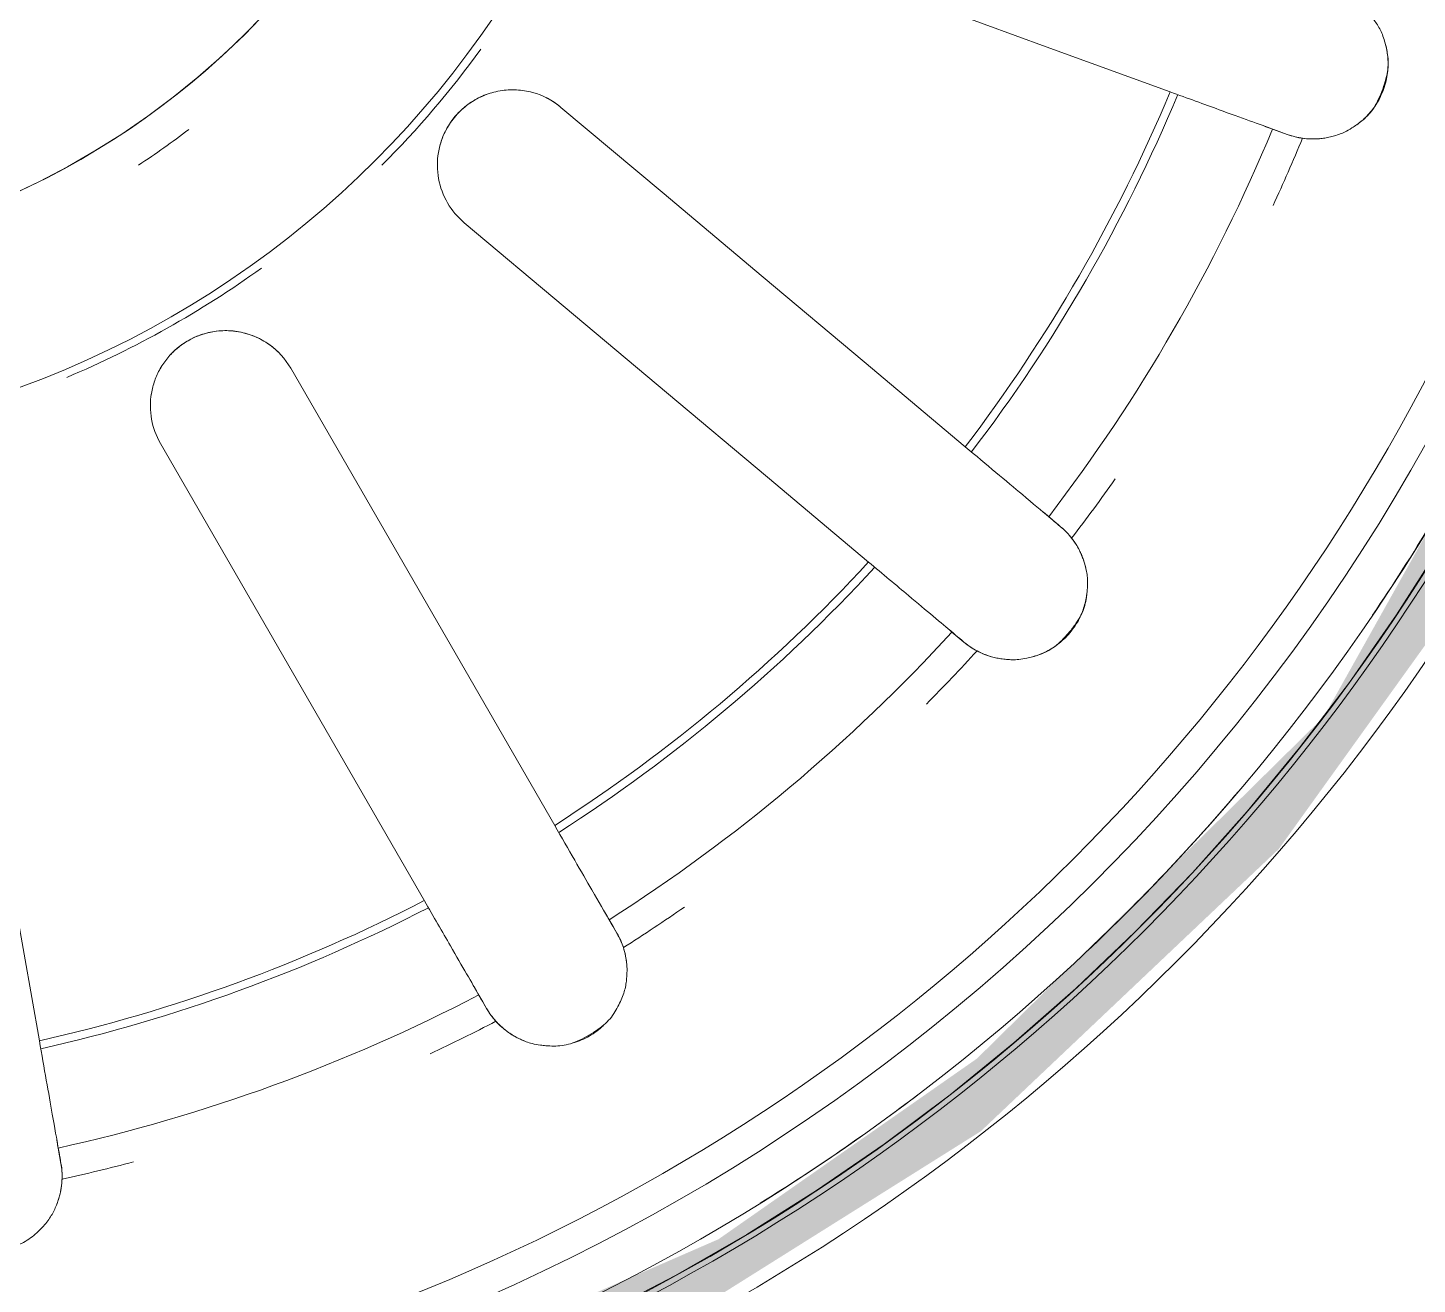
# Model space of a CAD drawing. Header units: millimetres. Extents: x -11245 to 9283, y -22520 to -3800.
# Drawn here: x -7529.81 to -7502.12, y -15003.85 to -14978.81 of the extents above; entities that cross this region are included whole.
import ezdxf

# ---------------------------------------------------------------- set-up
doc = ezdxf.new("R2010")
doc.units = ezdxf.units.MM
for name, color, linetype, lineweight in [('A-FLOR-PATT', 8, 'Continuous', 25), ('A-GENM', 13, 'Continuous', 9), ('G-IMPT', 8, 'Continuous', 9)]:
    doc.layers.add(name, color=color, linetype=linetype, lineweight=lineweight)

# ---------------------------------------------------------------- blocks, each defined once
blk = doc.blocks.new('CRT_MGN_COZ_Fogão a lenha completo - CRT_MGN_COZ_Fogão a lenha completo-5005769-PAGINAÇÃO DE PISO TÉRREO')
at = {"layer": 'G-IMPT', "flags": 128}
for points in [[(2900.523, -92.971), (2899.141, -92.087), (2897.796, -91.148), (2896.49, -90.157), (2895.225, -89.114), (2894.002, -88.021), (2892.824, -86.881), (2891.692, -85.694), (2890.609, -84.463), (2889.575, -83.189), (2888.594, -81.876), (2887.666, -80.524), (2886.793, -79.136), (2885.975, -77.714), (2885.216, -76.26)], [(2911.164, -69.569), (2910.71, -69.13), (2910.274, -68.672), (2909.857, -68.198), (2909.459, -67.707), (2909.08, -67.201), (2908.723, -66.68), (2908.386, -66.145), (2908.071, -65.597), (2907.779, -65.037), (2907.508, -64.466)], [(2890.653, -65.037), (2893.242, -64.581), (2895.832, -64.124), (2898.422, -63.667), (2901.012, -63.211)], [(2888.21, -65.468), (2888.362, -65.441), (2888.514, -65.414)], [(2902.555, -67.451), (2900.278, -68.766), (2898, -70.081), (2895.723, -71.396), (2893.445, -72.711)], [(2894.945, -75.309), (2897.223, -73.994), (2899.5, -72.679), (2901.778, -71.364), (2904.055, -70.049)], [(2906.956, -73.506), (2905.266, -75.52), (2903.575, -77.535), (2901.885, -79.55), (2900.194, -81.564)], [(2891.565, -73.796), (2891.431, -73.874), (2891.297, -73.951)], [(2902.492, -83.492), (2904.183, -81.478), (2905.873, -79.463), (2907.564, -77.449), (2909.254, -75.434)], [(2892.797, -76.549), (2892.931, -76.472), (2893.065, -76.394)], [(2913.162, -77.69), (2912.263, -80.162), (2911.363, -82.633), (2910.464, -85.104), (2909.564, -87.575)], [(2898.799, -83.227), (2898.699, -83.346), (2898.6, -83.464)], [(2900.898, -85.393), (2900.997, -85.274), (2901.097, -85.156)], [(2908.822, -89.616), (2908.769, -89.761), (2908.716, -89.906)]]:
    blk.add_lwpolyline(points, dxfattribs=at)
at = {"layer": 'G-IMPT'}
for radius, start, end in [(58.454, 90, 270), (57.5, 90, 270), (41, 90, 270), (15.8, 90, 270), (57.5, 180, 0), (56.5, 180, 0), (42, 180, 270), (41.108, 180, 0), (41, 180, 270), (40.608, 180, 0), (39.099, 180, 0), (19.418, 180, 0), (32.216, 192.6687, 207.3313), (32.054, 192.6822, 207.3178), (34.845, 192.4126, 194.8187), (34.223, 192.5121, 207.4879), (19.579, 202.7883, 215.8359), (16.5, 213.1179, 217.3674), (39.72, 193.7788, 250.7143), (19.579, 225.0832, 233.9837), (34.845, 205.1811, 207.5874), (32.054, 212.6822, 227.3178), (32.216, 212.6687, 227.3313), (34.223, 212.5121, 227.4879), (34.845, 212.4126, 214.8187), (40.608, 211.8139, 217.2414), (34.845, 225.1811, 227.5874), (32.216, 232.6687, 247.3313), (32.054, 232.6822, 247.3178), (34.223, 232.5121, 247.4879), (34.845, 232.4126, 234.8187), (40.608, 223.4483, 229.6552), (34.845, 245.1811, 247.5874), (40.608, 235.8621, 242.069)]:
    blk.add_arc((2921.925, -58), radius, start, end, dxfattribs=at)
for points, knots in [([(2887.689, -62.514), (2887.559, -62.535), (2887.372, -62.596), (2887.161, -62.711), (2887.043, -62.792), (2886.959, -62.863), (2886.876, -62.941), (2886.795, -63.026), (2886.711, -63.132), (2886.646, -63.247), (2886.58, -63.38), (2886.523, -63.513), (2886.475, -63.673), (2886.451, -63.841), (2886.458, -64.034), (2886.486, -64.25), (2886.534, -64.463), (2886.594, -64.646), (2886.673, -64.795), (2886.773, -64.929), (2886.882, -65.043), (2886.987, -65.144), (2887.088, -65.227), (2887.194, -65.292), (2887.3, -65.344), (2887.405, -65.39), (2887.508, -65.428), (2887.646, -65.463), (2887.884, -65.499), (2888.081, -65.492), (2888.21, -65.468)], [-1, -1, -1, -1, -0.888889, -0.833333, -0.805556, -0.777778, -0.75, -0.722222, -0.694444, -0.659722, -0.638889, -0.611111, -0.583333, -0.555556, -0.527778, -0.5, -0.472222, -0.444444, -0.416667, -0.388889, -0.361111, -0.333333, -0.305556, -0.277778, -0.25, -0.222222, -0.194444, -0.166667, -0.111111, 0, 0, 0, 0]), ([(2890.653, -65.037), (2890.104, -65.134), (2889.26, -65.283), (2888.688, -65.384), (2888.514, -65.414)], [-1, -1, -1, -1, -0.4, 0, 0, 0, 0]), ([(2887.39, -65.383), (2887.419, -65.394), (2887.475, -65.415), (2887.589, -65.449), (2887.731, -65.478), (2887.841, -65.488), (2887.895, -65.49)], [-0.1666667, -0.1666667, -0.1666667, -0.1666667, -0.1388889, -0.1111111, -0.0555556, 0, 0, 0, 0]), ([(2904.055, -70.049), (2904.249, -69.937), (2904.482, -69.722), (2904.673, -69.383), (2904.744, -69.182), (2904.783, -69.021), (2904.805, -68.856), (2904.807, -68.695), (2904.791, -68.529), (2904.758, -68.364), (2904.708, -68.209), (2904.639, -68.058), (2904.552, -67.912), (2904.435, -67.755), (2904.268, -67.592), (2904.051, -67.439), (2903.811, -67.331), (2903.472, -67.24), (2903.03, -67.246), (2902.711, -67.362), (2902.555, -67.451)], [-1, -1, -1, -1, -0.861111, -0.791667, -0.756944, -0.722222, -0.6875, -0.652778, -0.618056, -0.583333, -0.548611, -0.513889, -0.479167, -0.444444, -0.388889, -0.333333, -0.277778, -0.222222, -0.111111, 0, 0, 0, 0]), ([(2904.363, -69.814), (2904.408, -69.769), (2904.494, -69.671), (2904.604, -69.51), (2904.691, -69.335), (2904.777, -69.088), (2904.829, -68.716), (2904.746, -68.23), (2904.477, -67.763), (2904.131, -67.476), (2903.811, -67.33), (2903.557, -67.264), (2903.297, -67.243), (2903.124, -67.259), (2903.039, -67.274)], [-0.9166667, -0.9166667, -0.9166667, -0.9166667, -0.875, -0.8333333, -0.7916667, -0.75, -0.6666667, -0.5555556, -0.4444444, -0.3333333, -0.2777778, -0.2222222, -0.1666667, -0.1111111, -0.1111111, -0.1111111, -0.1111111]), ([(2891.565, -73.796), (2891.794, -73.664), (2892.362, -73.336), (2893.123, -72.897), (2893.445, -72.711)], [-1, -1, -1, -1, -0.4, 0, 0, 0, 0]), ([(2909.254, -75.434), (2909.398, -75.263), (2909.543, -74.982), (2909.607, -74.597), (2909.605, -74.384), (2909.586, -74.219), (2909.55, -74.057), (2909.498, -73.905), (2909.426, -73.754), (2909.337, -73.61), (2909.238, -73.482), (2909.121, -73.364), (2908.99, -73.256), (2908.826, -73.148), (2908.614, -73.052), (2908.357, -72.983), (2908.095, -72.964), (2907.745, -72.994), (2907.332, -73.151), (2907.071, -73.369), (2906.956, -73.506)], [-1, -1, -1, -1, -0.861111, -0.791667, -0.756944, -0.722222, -0.6875, -0.652778, -0.618056, -0.583333, -0.548611, -0.513889, -0.479167, -0.444444, -0.388889, -0.333333, -0.277778, -0.222222, -0.111111, 0, 0, 0, 0]), ([(2909.518, -73.966), (2909.459, -73.8), (2909.281, -73.489), (2908.868, -73.142), (2908.445, -72.99), (2908.095, -72.962), (2907.92, -72.979), (2907.835, -72.994)], [-0.6666667, -0.6666667, -0.6666667, -0.6666667, -0.5555556, -0.4444444, -0.3333333, -0.2777778, -0.2222222, -0.2222222, -0.2222222, -0.2222222]), ([(2891.297, -73.951), (2891.183, -74.015), (2891.028, -74.136), (2890.868, -74.317), (2890.786, -74.433), (2890.731, -74.528), (2890.68, -74.63), (2890.632, -74.739), (2890.59, -74.866), (2890.568, -74.997), (2890.552, -75.144), (2890.544, -75.289), (2890.553, -75.456), (2890.588, -75.621), (2890.661, -75.801), (2890.761, -75.994), (2890.879, -76.177), (2890.998, -76.329), (2891.123, -76.442), (2891.263, -76.533), (2891.404, -76.604), (2891.537, -76.663), (2891.661, -76.706), (2891.783, -76.731), (2891.9, -76.744), (2892.014, -76.751), (2892.124, -76.751), (2892.266, -76.737), (2892.502, -76.69), (2892.684, -76.616), (2892.797, -76.549)], [-1, -1, -1, -1, -0.888889, -0.833333, -0.805556, -0.777778, -0.75, -0.722222, -0.694444, -0.659722, -0.638889, -0.611111, -0.583333, -0.555556, -0.527778, -0.5, -0.472222, -0.444444, -0.416667, -0.388889, -0.361111, -0.333333, -0.305556, -0.277778, -0.25, -0.222222, -0.194444, -0.166667, -0.111111, 0, 0, 0, 0]), ([(2891.042, -74.137), (2891.002, -74.173), (2890.924, -74.251), (2890.834, -74.364), (2890.769, -74.463), (2890.724, -74.541), (2890.683, -74.625), (2890.657, -74.685), (2890.645, -74.716)], [-1, -1, -1, -1, -0.9444444, -0.8888889, -0.8611111, -0.8333333, -0.8055556, -0.7777778, -0.7777778, -0.7777778, -0.7777778]), ([(2894.945, -75.309), (2894.463, -75.587), (2893.72, -76.016), (2893.218, -76.306), (2893.065, -76.394)], [-1, -1, -1, -1, -0.4, 0, 0, 0, 0]), ([(2898.799, -83.227), (2898.969, -83.025), (2899.39, -82.522), (2899.955, -81.849), (2900.194, -81.564)], [-1, -1, -1, -1, -0.4, 0, 0, 0, 0]), ([(2898.6, -83.464), (2898.515, -83.564), (2898.41, -83.731), (2898.322, -83.955), (2898.284, -84.092), (2898.265, -84.201), (2898.252, -84.314), (2898.244, -84.432), (2898.248, -84.567), (2898.272, -84.697), (2898.308, -84.841), (2898.349, -84.979), (2898.415, -85.133), (2898.505, -85.276), (2898.634, -85.42), (2898.795, -85.568), (2898.968, -85.7), (2899.132, -85.802), (2899.288, -85.865), (2899.451, -85.903), (2899.607, -85.921), (2899.753, -85.93), (2899.884, -85.929), (2900.007, -85.911), (2900.122, -85.883), (2900.231, -85.85), (2900.335, -85.813), (2900.463, -85.751), (2900.669, -85.626), (2900.815, -85.494), (2900.898, -85.393)], [-1, -1, -1, -1, -0.888889, -0.833333, -0.805556, -0.777778, -0.75, -0.722222, -0.694444, -0.659722, -0.638889, -0.611111, -0.583333, -0.555556, -0.527778, -0.5, -0.472222, -0.444444, -0.416667, -0.388889, -0.361111, -0.333333, -0.305556, -0.277778, -0.25, -0.222222, -0.194444, -0.166667, -0.111111, 0, 0, 0, 0]), ([(2902.492, -83.492), (2902.134, -83.919), (2901.583, -84.576), (2901.21, -85.02), (2901.097, -85.156)], [-1, -1, -1, -1, -0.4, 0, 0, 0, 0]), ([(2900.031, -85.902), (2900.063, -85.896), (2900.127, -85.881), (2900.216, -85.855), (2900.301, -85.824), (2900.41, -85.777), (2900.538, -85.708), (2900.628, -85.645), (2900.671, -85.612)], [-0.2222222, -0.2222222, -0.2222222, -0.2222222, -0.1944444, -0.1666667, -0.1388889, -0.1111111, -0.0555556, 0, 0, 0, 0]), ([(2908.822, -89.616), (2908.912, -89.367), (2909.136, -88.75), (2909.437, -87.925), (2909.564, -87.575)], [-1, -1, -1, -1, -0.4, 0, 0, 0, 0]), ([(2908.716, -89.906), (2908.67, -90.029), (2908.628, -90.222), (2908.623, -90.462), (2908.634, -90.604), (2908.653, -90.713), (2908.68, -90.824), (2908.713, -90.937), (2908.762, -91.062), (2908.83, -91.177), (2908.912, -91.3), (2908.999, -91.416), (2909.113, -91.538), (2909.246, -91.642), (2909.417, -91.732), (2909.618, -91.816), (2909.826, -91.881), (2910.015, -91.921), (2910.184, -91.927), (2910.349, -91.907), (2910.503, -91.87), (2910.643, -91.829), (2910.766, -91.783), (2910.875, -91.724), (2910.973, -91.658), (2911.065, -91.59), (2911.149, -91.52), (2911.249, -91.418), (2911.399, -91.23), (2911.491, -91.056), (2911.535, -90.932)], [-1, -1, -1, -1, -0.888889, -0.833333, -0.805556, -0.777778, -0.75, -0.722222, -0.694444, -0.659722, -0.638889, -0.611111, -0.583333, -0.555556, -0.527778, -0.5, -0.472222, -0.444444, -0.416667, -0.388889, -0.361111, -0.333333, -0.305556, -0.277778, -0.25, -0.222222, -0.194444, -0.166667, -0.111111, 0, 0, 0, 0])]:
    blk.add_open_spline(points, degree=3, knots=knots, dxfattribs=at)
for points in [[(2887.895, -65.49), (2887.942, -65.492), (2888.042, -65.491), (2888.152, -65.478), (2888.21, -65.468)], [(2888.21, -65.468), (2888.349, -65.444), (2888.503, -65.416), (2888.672, -65.387)], [(2891.703, -73.716), (2891.555, -73.802), (2891.419, -73.88), (2891.297, -73.951)], [(2891.297, -73.951), (2891.247, -73.98), (2891.154, -74.042), (2891.077, -74.105), (2891.042, -74.137)], [(2909.254, -75.434), (2909.337, -75.335), (2909.407, -75.226), (2909.462, -75.108)], [(2890.612, -75.687), (2890.628, -75.738), (2890.665, -75.841), (2890.744, -76.001), (2890.843, -76.15), (2890.914, -76.234), (2890.95, -76.273)], [(2892.797, -76.549), (2892.919, -76.479), (2893.055, -76.4), (2893.203, -76.315)], [(2892.177, -76.744), (2892.236, -76.739), (2892.351, -76.722), (2892.458, -76.694), (2892.509, -76.677)], [(2892.509, -76.677), (2892.553, -76.663), (2892.647, -76.628), (2892.747, -76.578), (2892.797, -76.549)], [(2898.901, -83.105), (2898.791, -83.236), (2898.69, -83.356), (2898.6, -83.464)], [(2898.6, -83.464), (2898.562, -83.509), (2898.496, -83.599), (2898.445, -83.685), (2898.423, -83.726)], [(2898.423, -83.726), (2898.398, -83.774), (2898.352, -83.873), (2898.315, -83.984), (2898.3, -84.04)], [(2898.305, -84.834), (2898.316, -84.874), (2898.342, -84.955), (2898.395, -85.079), (2898.463, -85.206), (2898.546, -85.33), (2898.652, -85.457), (2898.782, -85.58), (2898.925, -85.686), (2899.068, -85.768), (2899.205, -85.829), (2899.342, -85.874), (2899.473, -85.905), (2899.558, -85.917), (2899.599, -85.921)], [(2900.898, -85.393), (2900.989, -85.285), (2901.09, -85.164), (2901.199, -85.033)], [(2900.671, -85.612), (2900.708, -85.583), (2900.784, -85.518), (2900.86, -85.437), (2900.898, -85.393)], [(2908.876, -89.466), (2908.818, -89.626), (2908.764, -89.774), (2908.716, -89.906)], [(2908.716, -89.906), (2908.696, -89.961), (2908.664, -90.068), (2908.646, -90.166), (2908.64, -90.213)], [(2908.64, -90.213), (2908.632, -90.266), (2908.623, -90.376), (2908.626, -90.492), (2908.631, -90.55)], [(2908.907, -91.295), (2908.931, -91.328), (2908.984, -91.395), (2909.076, -91.494), (2909.183, -91.59), (2909.304, -91.678), (2909.446, -91.761), (2909.61, -91.832), (2909.782, -91.883), (2909.944, -91.911), (2910.093, -91.921), (2910.237, -91.917), (2910.371, -91.901), (2910.455, -91.883), (2910.495, -91.873)]]:
    blk.add_open_spline(points, degree=3, dxfattribs=at)
blk = doc.blocks.new('CRT_MGN_COZ_Fogão a lenha completo - CRT_MGN_COZ_Fogão a lenha completo-V26-PAGINAÇÃO DE PISO TÉRREO')
at = {"layer": 'G-IMPT', "flags": 128}
for points in [[(2900.523, -92.971), (2899.141, -92.087), (2897.796, -91.148), (2896.49, -90.157), (2895.225, -89.114), (2894.002, -88.021), (2892.824, -86.881), (2891.692, -85.694), (2890.609, -84.463), (2889.575, -83.189), (2888.594, -81.876), (2887.666, -80.524), (2886.793, -79.136), (2885.975, -77.714), (2885.216, -76.26)], [(2911.164, -69.569), (2910.71, -69.13), (2910.274, -68.672), (2909.857, -68.198), (2909.459, -67.707), (2909.08, -67.201), (2908.723, -66.68), (2908.386, -66.145), (2908.071, -65.597), (2907.779, -65.037), (2907.508, -64.466)], [(2890.653, -65.037), (2893.242, -64.581), (2895.832, -64.124), (2898.422, -63.667), (2901.012, -63.211)], [(2888.21, -65.468), (2888.362, -65.441), (2888.514, -65.414)], [(2902.555, -67.451), (2900.278, -68.766), (2898, -70.081), (2895.723, -71.396), (2893.445, -72.711)], [(2894.945, -75.309), (2897.223, -73.994), (2899.5, -72.679), (2901.778, -71.364), (2904.055, -70.049)], [(2906.956, -73.506), (2905.266, -75.52), (2903.575, -77.535), (2901.885, -79.55), (2900.194, -81.564)], [(2891.565, -73.796), (2891.431, -73.874), (2891.297, -73.951)], [(2902.492, -83.492), (2904.183, -81.478), (2905.873, -79.463), (2907.564, -77.449), (2909.254, -75.434)], [(2892.797, -76.549), (2892.931, -76.472), (2893.065, -76.394)], [(2913.162, -77.69), (2912.263, -80.162), (2911.363, -82.633), (2910.464, -85.104), (2909.564, -87.575)], [(2898.799, -83.227), (2898.699, -83.346), (2898.6, -83.464)], [(2900.898, -85.393), (2900.997, -85.274), (2901.097, -85.156)], [(2908.822, -89.616), (2908.769, -89.761), (2908.716, -89.906)]]:
    blk.add_lwpolyline(points, dxfattribs=at)
at = {"layer": 'G-IMPT'}
for radius, start, end in [(58.454, 90, 270), (57.5, 90, 270), (41, 90, 270), (15.8, 90, 270), (57.5, 180, 0), (56.5, 180, 0), (42, 180, 270), (41.108, 180, 0), (41, 180, 270), (40.608, 180, 0), (39.099, 180, 0), (19.418, 180, 0), (32.216, 192.6687, 207.3313), (32.054, 192.6822, 207.3178), (34.845, 192.4126, 194.8187), (34.223, 192.5121, 207.4879), (19.579, 202.7883, 215.8359), (16.5, 213.1179, 217.3674), (39.72, 193.7788, 250.7143), (19.579, 225.0832, 233.9837), (34.845, 205.1811, 207.5874), (32.054, 212.6822, 227.3178), (32.216, 212.6687, 227.3313), (34.223, 212.5121, 227.4879), (34.845, 212.4126, 214.8187), (40.608, 211.8139, 217.2414), (34.845, 225.1811, 227.5874), (32.216, 232.6687, 247.3313), (32.054, 232.6822, 247.3178), (34.223, 232.5121, 247.4879), (34.845, 232.4126, 234.8187), (40.608, 223.4483, 229.6552), (34.845, 245.1811, 247.5874), (40.608, 235.8621, 242.069)]:
    blk.add_arc((2921.925, -58), radius, start, end, dxfattribs=at)
for points, knots in [([(2887.689, -62.514), (2887.559, -62.535), (2887.372, -62.596), (2887.161, -62.711), (2887.043, -62.792), (2886.959, -62.863), (2886.876, -62.941), (2886.795, -63.026), (2886.711, -63.132), (2886.646, -63.247), (2886.58, -63.38), (2886.523, -63.513), (2886.475, -63.673), (2886.451, -63.841), (2886.458, -64.034), (2886.486, -64.25), (2886.534, -64.463), (2886.594, -64.646), (2886.673, -64.795), (2886.773, -64.929), (2886.882, -65.043), (2886.987, -65.144), (2887.088, -65.227), (2887.194, -65.292), (2887.3, -65.344), (2887.405, -65.39), (2887.508, -65.428), (2887.646, -65.463), (2887.884, -65.499), (2888.081, -65.492), (2888.21, -65.468)], [-1, -1, -1, -1, -0.888889, -0.833333, -0.805556, -0.777778, -0.75, -0.722222, -0.694444, -0.659722, -0.638889, -0.611111, -0.583333, -0.555556, -0.527778, -0.5, -0.472222, -0.444444, -0.416667, -0.388889, -0.361111, -0.333333, -0.305556, -0.277778, -0.25, -0.222222, -0.194444, -0.166667, -0.111111, 0, 0, 0, 0]), ([(2890.653, -65.037), (2890.104, -65.134), (2889.26, -65.283), (2888.688, -65.384), (2888.514, -65.414)], [-1, -1, -1, -1, -0.4, 0, 0, 0, 0]), ([(2887.39, -65.383), (2887.419, -65.394), (2887.475, -65.415), (2887.589, -65.449), (2887.731, -65.478), (2887.841, -65.488), (2887.895, -65.49)], [-0.1666667, -0.1666667, -0.1666667, -0.1666667, -0.1388889, -0.1111111, -0.0555556, 0, 0, 0, 0]), ([(2904.055, -70.049), (2904.249, -69.937), (2904.482, -69.722), (2904.673, -69.383), (2904.744, -69.182), (2904.783, -69.021), (2904.805, -68.856), (2904.807, -68.695), (2904.791, -68.529), (2904.758, -68.364), (2904.708, -68.209), (2904.639, -68.058), (2904.552, -67.912), (2904.435, -67.755), (2904.268, -67.592), (2904.051, -67.439), (2903.811, -67.331), (2903.472, -67.24), (2903.03, -67.246), (2902.711, -67.362), (2902.555, -67.451)], [-1, -1, -1, -1, -0.861111, -0.791667, -0.756944, -0.722222, -0.6875, -0.652778, -0.618056, -0.583333, -0.548611, -0.513889, -0.479167, -0.444444, -0.388889, -0.333333, -0.277778, -0.222222, -0.111111, 0, 0, 0, 0]), ([(2904.363, -69.814), (2904.408, -69.769), (2904.494, -69.671), (2904.604, -69.51), (2904.691, -69.335), (2904.777, -69.088), (2904.829, -68.716), (2904.746, -68.23), (2904.477, -67.763), (2904.131, -67.476), (2903.811, -67.33), (2903.557, -67.264), (2903.297, -67.243), (2903.124, -67.259), (2903.039, -67.274)], [-0.9166667, -0.9166667, -0.9166667, -0.9166667, -0.875, -0.8333333, -0.7916667, -0.75, -0.6666667, -0.5555556, -0.4444444, -0.3333333, -0.2777778, -0.2222222, -0.1666667, -0.1111111, -0.1111111, -0.1111111, -0.1111111]), ([(2891.565, -73.796), (2891.794, -73.664), (2892.362, -73.336), (2893.123, -72.897), (2893.445, -72.711)], [-1, -1, -1, -1, -0.4, 0, 0, 0, 0]), ([(2909.254, -75.434), (2909.398, -75.263), (2909.543, -74.982), (2909.607, -74.597), (2909.605, -74.384), (2909.586, -74.219), (2909.55, -74.057), (2909.498, -73.905), (2909.426, -73.754), (2909.337, -73.61), (2909.238, -73.482), (2909.121, -73.364), (2908.99, -73.256), (2908.826, -73.148), (2908.614, -73.052), (2908.357, -72.983), (2908.095, -72.964), (2907.745, -72.994), (2907.332, -73.151), (2907.071, -73.369), (2906.956, -73.506)], [-1, -1, -1, -1, -0.861111, -0.791667, -0.756944, -0.722222, -0.6875, -0.652778, -0.618056, -0.583333, -0.548611, -0.513889, -0.479167, -0.444444, -0.388889, -0.333333, -0.277778, -0.222222, -0.111111, 0, 0, 0, 0]), ([(2909.518, -73.966), (2909.459, -73.8), (2909.281, -73.489), (2908.868, -73.142), (2908.445, -72.99), (2908.095, -72.962), (2907.92, -72.979), (2907.835, -72.994)], [-0.6666667, -0.6666667, -0.6666667, -0.6666667, -0.5555556, -0.4444444, -0.3333333, -0.2777778, -0.2222222, -0.2222222, -0.2222222, -0.2222222]), ([(2891.297, -73.951), (2891.183, -74.015), (2891.028, -74.136), (2890.868, -74.317), (2890.786, -74.433), (2890.731, -74.528), (2890.68, -74.63), (2890.632, -74.739), (2890.59, -74.866), (2890.568, -74.997), (2890.552, -75.144), (2890.544, -75.289), (2890.553, -75.456), (2890.588, -75.621), (2890.661, -75.801), (2890.761, -75.994), (2890.879, -76.177), (2890.998, -76.329), (2891.123, -76.442), (2891.263, -76.533), (2891.404, -76.604), (2891.537, -76.663), (2891.661, -76.706), (2891.783, -76.731), (2891.9, -76.744), (2892.014, -76.751), (2892.124, -76.751), (2892.266, -76.737), (2892.502, -76.69), (2892.684, -76.616), (2892.797, -76.549)], [-1, -1, -1, -1, -0.888889, -0.833333, -0.805556, -0.777778, -0.75, -0.722222, -0.694444, -0.659722, -0.638889, -0.611111, -0.583333, -0.555556, -0.527778, -0.5, -0.472222, -0.444444, -0.416667, -0.388889, -0.361111, -0.333333, -0.305556, -0.277778, -0.25, -0.222222, -0.194444, -0.166667, -0.111111, 0, 0, 0, 0]), ([(2891.042, -74.137), (2891.002, -74.173), (2890.924, -74.251), (2890.834, -74.364), (2890.769, -74.463), (2890.724, -74.541), (2890.683, -74.625), (2890.657, -74.685), (2890.645, -74.716)], [-1, -1, -1, -1, -0.9444444, -0.8888889, -0.8611111, -0.8333333, -0.8055556, -0.7777778, -0.7777778, -0.7777778, -0.7777778]), ([(2894.945, -75.309), (2894.463, -75.587), (2893.72, -76.016), (2893.218, -76.306), (2893.065, -76.394)], [-1, -1, -1, -1, -0.4, 0, 0, 0, 0]), ([(2898.799, -83.227), (2898.969, -83.025), (2899.39, -82.522), (2899.955, -81.849), (2900.194, -81.564)], [-1, -1, -1, -1, -0.4, 0, 0, 0, 0]), ([(2898.6, -83.464), (2898.515, -83.564), (2898.41, -83.731), (2898.322, -83.955), (2898.284, -84.092), (2898.265, -84.201), (2898.252, -84.314), (2898.244, -84.432), (2898.248, -84.567), (2898.272, -84.697), (2898.308, -84.841), (2898.349, -84.979), (2898.415, -85.133), (2898.505, -85.276), (2898.634, -85.42), (2898.795, -85.568), (2898.968, -85.7), (2899.132, -85.802), (2899.288, -85.865), (2899.451, -85.903), (2899.607, -85.921), (2899.753, -85.93), (2899.884, -85.929), (2900.007, -85.911), (2900.122, -85.883), (2900.231, -85.85), (2900.335, -85.813), (2900.463, -85.751), (2900.669, -85.626), (2900.815, -85.494), (2900.898, -85.393)], [-1, -1, -1, -1, -0.888889, -0.833333, -0.805556, -0.777778, -0.75, -0.722222, -0.694444, -0.659722, -0.638889, -0.611111, -0.583333, -0.555556, -0.527778, -0.5, -0.472222, -0.444444, -0.416667, -0.388889, -0.361111, -0.333333, -0.305556, -0.277778, -0.25, -0.222222, -0.194444, -0.166667, -0.111111, 0, 0, 0, 0]), ([(2902.492, -83.492), (2902.134, -83.919), (2901.583, -84.576), (2901.21, -85.02), (2901.097, -85.156)], [-1, -1, -1, -1, -0.4, 0, 0, 0, 0]), ([(2900.031, -85.902), (2900.063, -85.896), (2900.127, -85.881), (2900.216, -85.855), (2900.301, -85.824), (2900.41, -85.777), (2900.538, -85.708), (2900.628, -85.645), (2900.671, -85.612)], [-0.2222222, -0.2222222, -0.2222222, -0.2222222, -0.1944444, -0.1666667, -0.1388889, -0.1111111, -0.0555556, 0, 0, 0, 0]), ([(2908.822, -89.616), (2908.912, -89.367), (2909.136, -88.75), (2909.437, -87.925), (2909.564, -87.575)], [-1, -1, -1, -1, -0.4, 0, 0, 0, 0]), ([(2908.716, -89.906), (2908.67, -90.029), (2908.628, -90.222), (2908.623, -90.462), (2908.634, -90.604), (2908.653, -90.713), (2908.68, -90.824), (2908.713, -90.937), (2908.762, -91.062), (2908.83, -91.177), (2908.912, -91.3), (2908.999, -91.416), (2909.113, -91.538), (2909.246, -91.642), (2909.417, -91.732), (2909.618, -91.816), (2909.826, -91.881), (2910.015, -91.921), (2910.184, -91.927), (2910.349, -91.907), (2910.503, -91.87), (2910.643, -91.829), (2910.766, -91.783), (2910.875, -91.724), (2910.973, -91.658), (2911.065, -91.59), (2911.149, -91.52), (2911.249, -91.418), (2911.399, -91.23), (2911.491, -91.056), (2911.535, -90.932)], [-1, -1, -1, -1, -0.888889, -0.833333, -0.805556, -0.777778, -0.75, -0.722222, -0.694444, -0.659722, -0.638889, -0.611111, -0.583333, -0.555556, -0.527778, -0.5, -0.472222, -0.444444, -0.416667, -0.388889, -0.361111, -0.333333, -0.305556, -0.277778, -0.25, -0.222222, -0.194444, -0.166667, -0.111111, 0, 0, 0, 0])]:
    blk.add_open_spline(points, degree=3, knots=knots, dxfattribs=at)
for points in [[(2887.895, -65.49), (2887.942, -65.492), (2888.042, -65.491), (2888.152, -65.478), (2888.21, -65.468)], [(2888.21, -65.468), (2888.349, -65.444), (2888.503, -65.416), (2888.672, -65.387)], [(2891.703, -73.716), (2891.555, -73.802), (2891.419, -73.88), (2891.297, -73.951)], [(2891.297, -73.951), (2891.247, -73.98), (2891.154, -74.042), (2891.077, -74.105), (2891.042, -74.137)], [(2909.254, -75.434), (2909.337, -75.335), (2909.407, -75.226), (2909.462, -75.108)], [(2890.612, -75.687), (2890.628, -75.738), (2890.665, -75.841), (2890.744, -76.001), (2890.843, -76.15), (2890.914, -76.234), (2890.95, -76.273)], [(2892.797, -76.549), (2892.919, -76.479), (2893.055, -76.4), (2893.203, -76.315)], [(2892.177, -76.744), (2892.236, -76.739), (2892.351, -76.722), (2892.458, -76.694), (2892.509, -76.677)], [(2892.509, -76.677), (2892.553, -76.663), (2892.647, -76.628), (2892.747, -76.578), (2892.797, -76.549)], [(2898.901, -83.105), (2898.791, -83.236), (2898.69, -83.356), (2898.6, -83.464)], [(2898.6, -83.464), (2898.562, -83.509), (2898.496, -83.599), (2898.445, -83.685), (2898.423, -83.726)], [(2898.423, -83.726), (2898.398, -83.774), (2898.352, -83.873), (2898.315, -83.984), (2898.3, -84.04)], [(2898.305, -84.834), (2898.316, -84.874), (2898.342, -84.955), (2898.395, -85.079), (2898.463, -85.206), (2898.546, -85.33), (2898.652, -85.457), (2898.782, -85.58), (2898.925, -85.686), (2899.068, -85.768), (2899.205, -85.829), (2899.342, -85.874), (2899.473, -85.905), (2899.558, -85.917), (2899.599, -85.921)], [(2900.898, -85.393), (2900.989, -85.285), (2901.09, -85.164), (2901.199, -85.033)], [(2900.671, -85.612), (2900.708, -85.583), (2900.784, -85.518), (2900.86, -85.437), (2900.898, -85.393)], [(2908.876, -89.466), (2908.818, -89.626), (2908.764, -89.774), (2908.716, -89.906)], [(2908.716, -89.906), (2908.696, -89.961), (2908.664, -90.068), (2908.646, -90.166), (2908.64, -90.213)], [(2908.64, -90.213), (2908.632, -90.266), (2908.623, -90.376), (2908.626, -90.492), (2908.631, -90.55)], [(2908.907, -91.295), (2908.931, -91.328), (2908.984, -91.395), (2909.076, -91.494), (2909.183, -91.59), (2909.304, -91.678), (2909.446, -91.761), (2909.61, -91.832), (2909.782, -91.883), (2909.944, -91.911), (2910.093, -91.921), (2910.237, -91.917), (2910.371, -91.901), (2910.455, -91.883), (2910.495, -91.873)]]:
    blk.add_open_spline(points, degree=3, dxfattribs=at)

msp = doc.modelspace()

# ---------------------------------------------------------------- hatches: boundary and pattern name
at = {"layer": 'A-FLOR-PATT', "lineweight": 9}
h = msp.add_hatch(dxfattribs=at)
h.set_pattern_fill('FP_1', color=9, style=0, pattern_type=2)
h.set_pattern_definition([(0, (0, 0), (609.6, 152.4), [25.146, -432.054, 25.146, -432.054, -2438.4]), (0, (0, 0), (609.6, 152.4), [-914.4, 25.146, -889.254, 25.146, -432.054, -1066.8]), (0, (0, 0), (609.6, 152.4), [-2286, 25.146, -279.654, 25.146, -736.854]), (120, (228.6, 76.2), (-436.7823, 451.7291), [25.146, -432.054, 25.146, -432.054, -2438.4]), (120, (228.6, 76.2), (-436.7823, 451.7291), [-914.4, 25.146, -889.254, 25.146, -432.054, -1066.8]), (120, (228.6, 76.2), (-436.7823, 451.7291), [-2286, 25.146, -279.654, 25.146, -736.854]), (240, (304.8, 381), (-172.8177, -604.1291), [25.146, -432.054, 25.146, -432.054, -2438.4]), (240, (304.8, 381), (-172.8177, -604.1291), [-914.4, 25.146, -889.254, 25.146, -432.054, -1066.8]), (240, (304.8, 381), (-172.8177, -604.1291), [-2286, 25.146, -279.654, 25.146, -736.854])])
h.paths.add_polyline_path([(-7253.156, -5639.186), (-7250.914, -5640.48), (-7252.12, -5639.615)])
h.paths.add_polyline_path([(-7254.62, -5635.651), (-7253.95, -5638.151), (-7254.084, -5636.945), (-7254.45, -5636.062)])
h.paths.add_polyline_path([(-7944.62, -19319.651), (-7944.62, -17819.651), (-7954.62, -17819.651), (-7954.62, -17359.651), (-7944.62, -17359.651), (-7944.62, -17039.651), (-7954.62, -17039.651), (-7954.62, -16739.651), (-7944.62, -16739.651), (-7944.62, -16439.651), (-7964.62, -16439.651), (-7964.62, -16039.651), (-7944.62, -16039.651), (-7944.62, -16034.651), (-7964.62, -16034.651), (-7964.62, -15634.651), (-7944.62, -15634.651), (-7944.62, -15589.651), (-7964.62, -15589.651), (-7964.62, -15189.651), (-7944.62, -15189.651), (-7944.62, -15184.651), (-7964.62, -15184.651), (-7964.62, -14784.651), (-7944.62, -14784.651), (-7944.62, -14739.651), (-7964.62, -14739.651), (-7964.62, -14339.651), (-7944.62, -14339.651), (-7944.62, -14334.651), (-7964.62, -14334.651), (-7964.62, -13934.651), (-7944.62, -13934.651), (-7944.62, -13889.651), (-7244.62, -13889.651), (-7244.62, -13088.651), (-7254.62, -13088.651), (-7254.62, -12988.651), (-7244.62, -12988.651), (-7244.62, -8790.651), (-7254.62, -8790.651), (-7254.62, -8690.651), (-7244.62, -8690.651), (-7244.62, -8139.651), (-7254.62, -8139.651), (-7253.95, -5539.651), (-7244.62, -5539.651), (-7244.62, -5299.651), (-6663.62, -5299.651), (-6663.62, -5289.651), (-6563.62, -5289.651), (-6563.62, -5299.651), (-3065.62, -5299.291), (-3065.62, -5289.651), (-2965.62, -5289.651), (-2965.62, -5299.651), (-2524.62, -5299.651), (-2524.62, -3999.651), (-2584.62, -3999.651), (-2584.62, -3939.651), (-7042.12, -3939.651), (-7042.12, -3859.651), (-2584.62, -3859.651), (-2584.62, -3799.651), (-7044.62, -3799.651), (-7044.62, -3999.651), (-7244.62, -3999.651), (-7244.62, -3799.651), (-11044.62, -3799.651), (-11044.62, -3999.651), (-11244.62, -3999.651), (-11244.62, -7934.651), (-11044.62, -7934.651), (-11044.62, -8134.651), (-11244.62, -8134.651), (-11244.62, -11579.651), (-11044.62, -11579.651), (-11044.62, -11779.651), (-11244.62, -11779.651), (-11244.62, -15224.651), (-11044.62, -15224.651), (-11044.62, -15424.651), (-11244.62, -15424.651), (-11244.62, -19119.651), (-11044.62, -19119.651), (-11044.62, -19319.651)])
h.paths.add_polyline_path([(-7504.62, -15607.726), (-7490.696, -15606.479), (-7477.378, -15602.945), (-7466.256, -15598.006), (-7455.502, -15591.067), (-7446.37, -15582.947), (-7438.697, -15573.749), (-7431.713, -15561.904), (-7427.342, -15550.895), (-7424.393, -15537.501), (-7424.486, -15531.805), (-7425.973, -15541.09), (-7429.275, -15553.452), (-7434.39, -15564.922), (-7440.362, -15574.336), (-7449.62, -15584.744), (-7459.509, -15592.725), (-7470.234, -15598.897), (-7480.561, -15602.997), (-7493.322, -15605.885), (-7504.62, -15607.637)])
h.paths.add_polyline_path([(-7684.62, -15607.226), (-7688.516, -15607.215), (-7689.699, -15606.86)])
h.paths.add_polyline_path([(-7684.62, -15607.726), (-7684.62, -15606.479), (-7697.291, -15605.71), (-7710.012, -15602.563), (-7723.009, -15596.847), (-7732.231, -15590.984), (-7741.896, -15582.529), (-7750.15, -15572.538), (-7756.792, -15561.112), (-7760.865, -15550.88), (-7763.788, -15537.95), (-7765.531, -15528.983), (-7764.374, -15540.65), (-7760.894, -15553.82), (-7755.901, -15565.09), (-7749.439, -15575.239), (-7740.489, -15585.302), (-7730.389, -15593.487), (-7719.658, -15599.697), (-7709.341, -15603.849), (-7697.291, -15606.729), (-7686.878, -15607.637)])
h.paths.add_polyline_path([(-7502.363, -15607.637), (-7504.62, -15607.226), (-7501.738, -15607.476)])
h.paths.add_polyline_path([(-7459.654, -15594.023), (-7459.509, -15593.178), (-7459.509, -15593.905)])
h.paths.add_polyline_path([(-7449.68, -15586.16), (-7449.62, -15585.26), (-7449.62, -15586.093)])
h.paths.add_polyline_path([(-7434.002, -15566.274), (-7434.184, -15565.335), (-7433.592, -15565.335)])
h.paths.add_polyline_path([(-7426.721, -15548.695), (-7427.25, -15548.236), (-7426.639, -15548.236)])
h.paths.add_polyline_path([(-7764.735, -15532.076), (-7765.37, -15528.1), (-7765.12, -15526.726), (-7764.753, -15531.817)])
h.paths.add_polyline_path([(-7536.62, -15466.18), (-7525.879, -15465.184), (-7515.504, -15462.232), (-7505.848, -15457.424), (-7497.24, -15450.924), (-7489.163, -15441.771), (-7484.294, -15433.781), (-7479.95, -15421.82), (-7478.415, -15413.119), (-7478.415, -15402.332), (-7481.001, -15389.929), (-7485.225, -15379.999), (-7491.017, -15371.242), (-7486.922, -15377.508), (-7483.935, -15383.747), (-7481.001, -15392.79), (-7479.586, -15403.117), (-7479.767, -15407.414), (-7479.763, -15410.939), (-7481.082, -15418.973), (-7483.126, -15423.722), (-7487.089, -15433.781), (-7488.583, -15435.469), (-7489.973, -15438.706), (-7496.455, -15446.186), (-7502.868, -15451.017), (-7516.071, -15459.007), (-7520.566, -15460.002), (-7531.407, -15461.985), (-7531.578, -15462.652), (-7552.234, -15460.052), (-7558.273, -15458.54), (-7565.086, -15455.326), (-7567.392, -15453.058), (-7578.777, -15444.239), (-7585.351, -15435.469), (-7589.939, -15426.136), (-7591.127, -15420.492), (-7593.466, -15407.414), (-7593.12, -15405.726), (-7593.477, -15400.513), (-7592.843, -15396.901), (-7591.127, -15390.959), (-7588.094, -15381.671), (-7584.657, -15375.982), (-7582.572, -15372.499), (-7581.708, -15371.677), (-7582.584, -15371.677), (-7587.197, -15378.53), (-7591.127, -15386.61), (-7594.079, -15396.985), (-7595.074, -15407.726), (-7594.079, -15418.467), (-7591.127, -15428.842), (-7585.444, -15439.775), (-7579.444, -15447.48), (-7571.846, -15454.373), (-7562.675, -15460.052), (-7552.617, -15463.948), (-7542.014, -15465.93)])
h.paths.add_polyline_path([(-7536.62, -15447.726), (-7527.357, -15446.666), (-7517.901, -15443.261), (-7510.589, -15438.616), (-7504.781, -15433.055), (-7499.409, -15425.082), (-7496.547, -15418.226), (-7494.85, -15410.116), (-7494.98, -15400.513), (-7496.719, -15392.634), (-7500.992, -15383.578), (-7506.083, -15376.947), (-7511.933, -15371.747), (-7520.566, -15366.962), (-7527.888, -15364.644), (-7536.62, -15363.726), (-7547.002, -15365.083), (-7555.339, -15368.182), (-7562.68, -15372.836), (-7569.685, -15379.923), (-7574.344, -15387.384), (-7577.277, -15395.344), (-7578.558, -15403.452), (-7577.875, -15413.39), (-7575.109, -15422.414), (-7570.783, -15430.085), (-7564.267, -15437.268), (-7557.555, -15442.094), (-7548.74, -15445.886), (-7540.273, -15447.528), (-7538.84, -15447.605)])
h.paths.add_polyline_path([(-7534.4, -15446.666), (-7543.253, -15446.186), (-7555.232, -15441.992), (-7562.347, -15437.352), (-7568.631, -15430.968), (-7573.831, -15422.941), (-7577.089, -15410.607), (-7577.381, -15403.527), (-7575.637, -15393.872), (-7571.751, -15384.588), (-7563.163, -15374.477), (-7555.339, -15369.516), (-7547.589, -15366.22), (-7534.4, -15364.786), (-7521.444, -15367.638), (-7510.894, -15374.099), (-7503.686, -15381.348), (-7499.43, -15389.038), (-7497.276, -15394.862), (-7495.62, -15405.726), (-7497.766, -15418.068), (-7501.567, -15426.528), (-7506.666, -15433.373), (-7512.816, -15438.832), (-7520.566, -15443.205), (-7528.455, -15445.691), (-7531.473, -15446.186)])
h.paths.add_polyline_path([(-7492.577, -15369.363), (-7498.556, -15363.435), (-7497.24, -15365.288), (-7493.422, -15368.735)])
h.paths.add_polyline_path([(-7572.3, -15361.456), (-7563.755, -15356.235), (-7571.846, -15361.079)])
h.paths.add_polyline_path([(-7505.611, -15358.19), (-7511.436, -15355.015), (-7505.848, -15358.096)])
h.paths.add_polyline_path([(-7502.363, -15205.814), (-7499.541, -15206.592), (-7503.246, -15205.975)])
h.paths.add_polyline_path([(-7424.867, -15286.726), (-7423.62, -15286.726), (-7424.867, -15272.801), (-7428.349, -15259.623), (-7433.477, -15248.117), (-7440.349, -15237.518), (-7448.751, -15228.15), (-7457.597, -15220.803), (-7469.441, -15213.819), (-7480.45, -15209.447), (-7493.845, -15206.499), (-7504.62, -15205.975), (-7504.62, -15206.972), (-7491.949, -15207.742), (-7479.59, -15210.755), (-7467.847, -15215.699), (-7457.009, -15222.468), (-7447.344, -15230.922), (-7439.09, -15240.914), (-7432.449, -15252.339), (-7428.349, -15262.666), (-7425.603, -15274.224), (-7424.867, -15280.45)])
h.paths.add_polyline_path([(-7765.531, -15284.468), (-7765.081, -15286.186), (-7765.466, -15284.827)])
h.paths.add_polyline_path([(-7764.62, -15286.726), (-7764.374, -15286.726), (-7763.604, -15274.055), (-7760.591, -15261.695), (-7755.646, -15249.953), (-7748.175, -15238.223), (-7740.424, -15229.45), (-7730.432, -15221.195), (-7719.007, -15214.554), (-7709.341, -15210.641), (-7697.122, -15207.709), (-7686.878, -15205.814), (-7698.789, -15207.021), (-7711.416, -15210.342), (-7722.984, -15215.445), (-7733.257, -15222.004), (-7743.196, -15230.857), (-7751.381, -15240.957), (-7757.001, -15250.407), (-7761.885, -15262.508), (-7764.623, -15274.055), (-7765.37, -15286.726), (-7764.735, -15286.726)])
h.paths.add_polyline_path([(-7689.97, -15206.611), (-7685.874, -15205.997), (-7688.078, -15206.475)])
h.paths.add_polyline_path([(-7684.62, -15166.726), (-7684.62, -15166.479), (-7690.302, -15166.503)])
h.paths.add_polyline_path([(-7536.62, -15026.18), (-7525.879, -15025.184), (-7514.116, -15021.62), (-7505.654, -15017.292), (-7497.24, -15010.924), (-7489.166, -15001.775), (-7483.91, -14992.91), (-7480.398, -14983.722), (-7478.415, -14973.119), (-7478.415, -14962.332), (-7480.398, -14951.729), (-7484.294, -14941.671), (-7489.973, -14932.499), (-7498.556, -14923.435), (-7507.425, -14917.149), (-7515.504, -14913.219), (-7525.879, -14910.267), (-7536.62, -14909.272), (-7547.361, -14910.267), (-7559.014, -14913.783), (-7567.536, -14918.126), (-7577.336, -14925.863), (-7584.074, -14933.677), (-7589.33, -14942.542), (-7592.843, -14951.729), (-7594.825, -14962.332), (-7594.825, -14973.119), (-7592.239, -14985.522), (-7588.129, -14995.248), (-7583.267, -15002.952), (-7574.684, -15012.017), (-7565.815, -15018.302), (-7557.736, -15022.232), (-7547.361, -15025.184), (-7542.014, -15025.93)])
h.paths.add_polyline_path([(-7531.578, -15024.652), (-7554.255, -15022.012), (-7563.082, -15018.302), (-7571.846, -15012.642), (-7577.759, -15007.106), (-7579.818, -15004.632), (-7581.512, -15002.211), (-7583.953, -14998.498), (-7589.859, -14988.333), (-7592.239, -14980.662), (-7593.595, -14970), (-7593.44, -14966.164), (-7593.459, -14962.332), (-7592.158, -14954.478), (-7588.946, -14944.864), (-7583.936, -14935.759), (-7576.662, -14927.041), (-7569.378, -14920.955), (-7559.431, -14915.4), (-7554.255, -14913.63), (-7541.833, -14911.467), (-7541.161, -14910.842), (-7520.566, -14913.45), (-7515.504, -14914.684), (-7505.784, -14919.689), (-7497.691, -14925.972), (-7491.966, -14932.499), (-7490.488, -14934.671), (-7488.935, -14936.954), (-7486.528, -14941.671), (-7482.415, -14949.767), (-7481.167, -14956.985), (-7479.829, -14966.33), (-7480.1, -14967.826), (-7479.781, -14973.119), (-7480.398, -14976.55), (-7482.113, -14982.492), (-7485.471, -14993.078), (-7491.133, -15002.211), (-7498.158, -15009.901), (-7505.848, -15015.809), (-7515.504, -15020.755), (-7522.634, -15023.173), (-7531.469, -15024.226)])
h.paths.add_polyline_path([(-7536.62, -15009.726), (-7526.238, -15008.366), (-7518.008, -15005.315), (-7510.816, -15000.8), (-7504.879, -14995.176), (-7500.247, -14988.726), (-7496.547, -14980.226), (-7494.85, -14972.116), (-7494.98, -14962.513), (-7496.826, -14954.356), (-7500.743, -14945.962), (-7506.795, -14938.235), (-7513.19, -14932.931), (-7521.158, -14928.735), (-7527.888, -14926.644), (-7536.62, -14925.726), (-7547.002, -14927.083), (-7555.232, -14930.126), (-7563.342, -14935.398), (-7569.316, -14941.437), (-7574.367, -14949.435), (-7577.277, -14957.344), (-7578.558, -14965.452), (-7578.067, -14974.521), (-7575.087, -14984.46), (-7570.769, -14992.103), (-7565.174, -14998.498), (-7557.03, -15004.373), (-7549.173, -15007.765), (-7540.864, -15009.496)])
h.paths.add_polyline_path([(-7538.84, -15008.666), (-7551.327, -15005.742), (-7559.629, -15001.661), (-7568.631, -14992.968), (-7573.831, -14984.941), (-7577.089, -14972.607), (-7577.62, -14967.726), (-7575.637, -14955.872), (-7571.614, -14946.386), (-7565.593, -14939.043), (-7559.937, -14934.29), (-7551.417, -14929.533), (-7538.84, -14926.786), (-7525.651, -14928.22), (-7517.901, -14931.516), (-7510.772, -14936.202), (-7503.905, -14943.039), (-7498.251, -14953.948), (-7496.335, -14961.156), (-7495.86, -14972.159), (-7499.43, -14984.414), (-7503.98, -14992.538), (-7510.894, -14999.352), (-7516.047, -15002.953), (-7525.991, -15007.287), (-7534.4, -15008.666)])
h.paths.add_polyline_path([(-10029.114, -12639.651), (-10398.926, -12639.651), (-10403.119, -12559.033), (-10403.621, -12508.153), (-10401.837, -12380.248), (-10400.327, -12235.584), (-10401.115, -12127.456), (-10404.023, -12022.534), (-10409.73, -11879.085), (-10416.254, -11763.999), (-10422.358, -11658.976), (-10424.563, -11581.055), (-10427.914, -11348.628), (-10428.335, -11188.535), (-10427.361, -11144.37), (-10424.19, -11131.939), (-10421.033, -11122.228), (-10418.481, -11106.344), (-10417.555, -11077.155), (-10416.396, -11044.639), (-10412.096, -10978.567), (-10408.892, -10885.673), (-10406.154, -10833.252), (-10407.746, -10784.868), (-10409.293, -10728.777), (-10409.082, -10688.101), (-10407.21, -10551.035), (-10406.056, -10275.718), (-10404.455, -10091.414), (-10406.05, -9998.67), (-10410.74, -9853.749), (-10419.572, -9639.651), (-10029.64, -9639.651), (-10027.866, -9647.061), (-10025.631, -9669.191), (-10020.197, -9768.701), (-10018.352, -9801.493), (-10012.961, -9849.149), (-10009.638, -9873.463), (-10003.272, -9853.749), (-9996.047, -9827.044), (-9990.497, -9798.572), (-9984.291, -9754.099), (-9977.354, -9705.692), (-9966.885, -9639.651), (-9079.53, -9639.651), (-9081.81, -9677.369), (-9102.388, -9950.639), (-9106.664, -10044.433), (-9108.141, -10104.608), (-9107.982, -10165.897), (-9105.402, -10412.112), (-9103.898, -10619.845), (-9102.12, -10724.002), (-9103.443, -10759.87), (-9106.803, -10831.462), (-9106.14, -10849.252), (-9104.371, -10861.812), (-9097.226, -10890.525), (-9095.218, -10904.552), (-9092.541, -10976.922), (-9089.683, -10997.541), (-9082.877, -11029.569), (-9080.847, -11048.327), (-9079.919, -11071.397), (-9078.078, -11093.193), (-9074.001, -11108.937), (-9067.863, -11118.791), (-9057.977, -11130.86), (-9055.413, -11135.998), (-9052.992, -11143.347), (-9045.153, -11040.051), (-9041.997, -10970.661), (-9040.386, -10883.97), (-9039.754, -10711.826), (-9040.245, -10256.768), (-9041.698, -10213.199), (-9045.922, -10151.845), (-9052.865, -10079.8), (-9058.658, -10020.551), (-9060.325, -9979.395), (-9060.319, -9927.526), (-9059.898, -9862.474), (-9061.683, -9791.524), (-9062.772, -9720.269), (-9061.953, -9680.158), (-9060.127, -9639.651), (-8690.315, -9639.651), (-8686.121, -9720.269), (-8685.619, -9771.149), (-8687.403, -9899.054), (-8688.913, -10044.433), (-8688.125, -10151.845), (-8685.217, -10256.768), (-8679.51, -10400.217), (-8672.613, -10521.142), (-8666.882, -10620.326), (-8664.677, -10698.247), (-8661.326, -10930.674), (-8660.919, -11093.193), (-8661.879, -11134.932), (-8665.05, -11147.362), (-8668.208, -11157.073), (-8670.992, -11177.199), (-8671.685, -11202.147), (-8672.844, -11234.662), (-8677.144, -11300.735), (-8680.348, -11393.629), (-8683.086, -11446.049), (-8681.494, -11494.433), (-8679.948, -11550.525), (-8680.158, -11591.2), (-8682.03, -11728.266), (-8683.184, -12003.583), (-8684.785, -12187.888), (-8683.19, -12280.631), (-8678.016, -12438.062), (-8669.668, -12639.651), (-9059.6, -12639.651), (-9061.374, -12632.24), (-9063.609, -12610.111), (-9069.043, -12510.601), (-9070.888, -12477.808), (-9076.279, -12430.153), (-9089.42, -12339.508), (-9096.208, -12296.061), (-9099.013, -12214.673), (-9101.781, -12069.376), (-9103.159, -11922.931), (-9103.622, -11912.3), (-9110.359, -11987.643), (-9117.82, -12090.79), (-9120.622, -12152.057), (-9121.714, -12215.102), (-9120.75, -12286.006), (-9117.735, -12355.638), (-9115.114, -12427.98), (-9114.824, -12458.206), (-9115.646, -12504.233), (-9118.375, -12553.43), (-9121.249, -12579.899), (-9125.996, -12608.428), (-9133.285, -12639.651), (-9954.483, -12639.651), (-9961.644, -12579.899), (-9964.275, -12550.623), (-9965.645, -12519.514), (-9965.396, -12494.655), (-9962.233, -12455.641), (-9955.933, -12391.455), (-9955.52, -12363.929), (-9956.905, -12297.499), (-9956.125, -12270.424), (-9953.146, -12237.296), (-9949.539, -12214.298), (-9943.515, -12186.75), (-9927.253, -12126.134), (-9916.55, -12082.438), (-9912.101, -12057.024), (-9908.459, -12023.202), (-9906.262, -11981.806), (-9905.553, -11938.544), (-9906.436, -11871.654), (-9912.434, -11591.235), (-9911.73, -11503.247), (-9909.26, -11352.01), (-9910.77, -11307.955), (-9913.906, -11271.091), (-9919.145, -11233.677), (-9926.132, -11198.484), (-9934.675, -11165.564), (-9970.388, -11041.426), (-9985.002, -10977.584), (-9997.248, -10914.581), (-10010.349, -10842.489), (-10029.996, -11062.452), (-10043, -11222.359), (-10046.618, -11290.42), (-10048.57, -11370.992), (-10049.422, -11505.667), (-10049.31, -12001.065), (-10047.542, -12066.103), (-10043.318, -12127.456), (-10037.801, -12185.753), (-10030.582, -12258.75), (-10028.915, -12299.907), (-10028.921, -12351.775), (-10029.342, -12416.828), (-10027.558, -12487.777), (-10026.468, -12559.033), (-10027.287, -12599.144), (-10027.706, -12608.428)])
h.paths.add_polyline_path([(-11148.389, -7932.151), (-11184.62, -7932.151), (-11184.62, -4002.151), (-11104.62, -4002.151), (-11104.62, -7932.151)])
h.paths.add_polyline_path([(-2444.62, -5299.651), (-2384.62, -5299.651), (-2384.62, -3999.651), (-2444.62, -3999.651), (-2444.62, -5289.651)])
h.paths.add_polyline_path([(-7261.436, -3939.651), (-11042.12, -3939.651), (-11042.12, -3859.651), (-7247.12, -3859.651), (-7247.12, -3939.651)])

# ---------------------------------------------------------------- block references
at = {"layer": 'A-GENM', "color": 55, "rotation": 89.99999999999928}
for name in ['CRT_MGN_COZ_Fogão a lenha completo - CRT_MGN_COZ_Fogão a lenha completo-5005769-PAGINAÇÃO DE PISO TÉRREO', 'CRT_MGN_COZ_Fogão a lenha completo - CRT_MGN_COZ_Fogão a lenha completo-V26-PAGINAÇÃO DE PISO TÉRREO']:
    msp.add_blockref(name, (-7594.62, -17889.651), dxfattribs=at)

doc.saveas('drawing.dxf')
